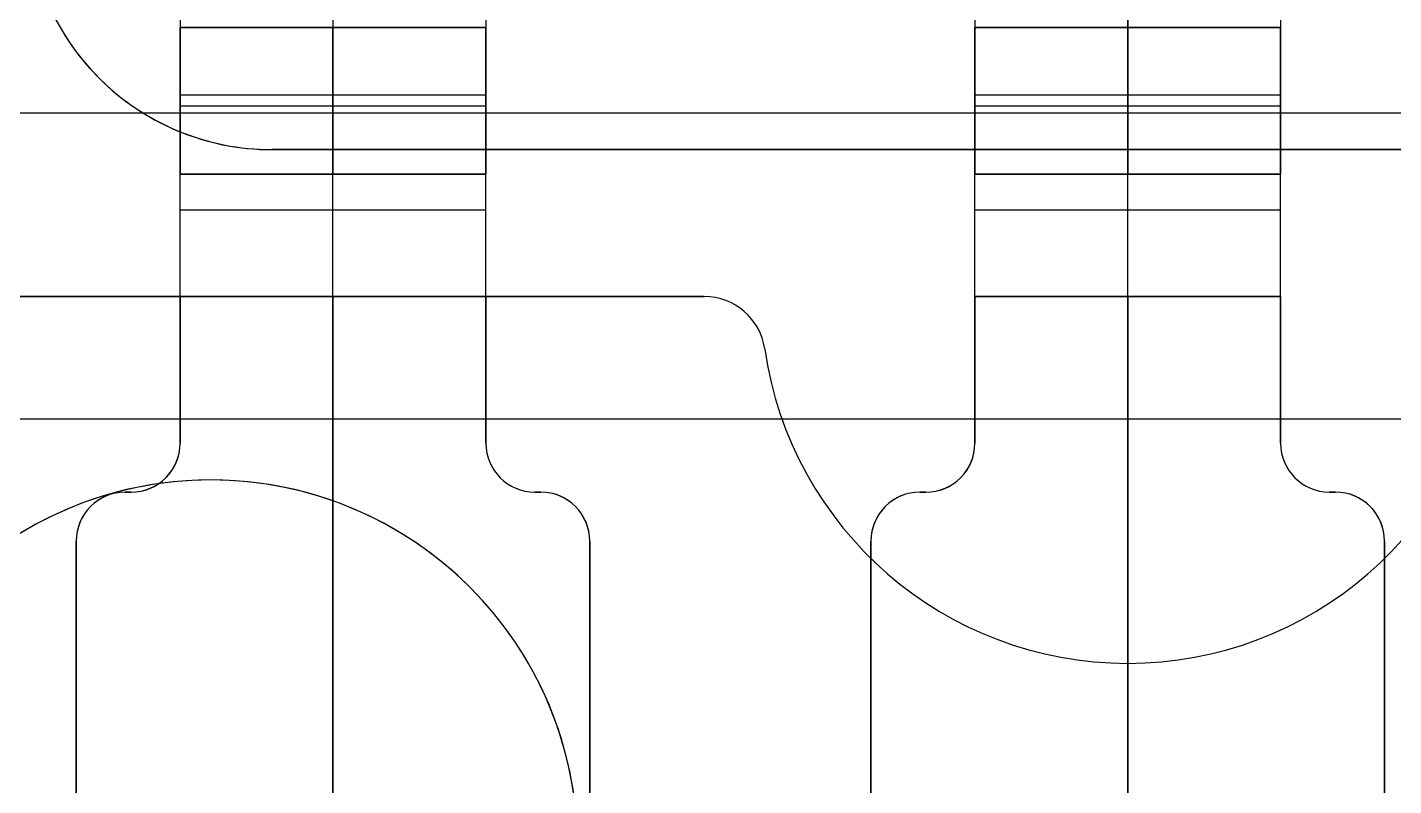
# Model space of a CAD drawing. Header units: inches. Extents: x 0 to 2.1, y -0.07 to 2.7.
# Drawn here: x 1.46693 to 1.51093, y 0.12122 to 0.14563 of the extents above; entities that cross this region are included whole.
import ezdxf

# ---------------------------------------------------------------- set-up
doc = ezdxf.new("R2010")
doc.units = ezdxf.units.IN
doc.header["$LTSCALE"] = 0.0393700787401575
doc.header["$MEASUREMENT"] = 0
doc.layers.add('freetronics11$components', color=254, linetype='Continuous', true_color=0xe6e6e6)

msp = doc.modelspace()

# ---------------------------------------------------------------- linework, layer by layer
at = {"layer": 'freetronics11$components', "color": 254, "true_color": 0xe6e6e6}
for p, q in [((1.502362204724409, 0.1133439271789849, -0.1516474533226435), (1.502362204724409, 0.1527140059191424, -0.1516474533226435)), ((1.471850393700787, 0.145627391745914, -0.115033280094297), (1.471850393700787, 0.145627391745914, -0.0721198942675254)), ((1.471850393700787, 0.145627391745914, -0.0935765871809112), (1.471850393700787, 0.1409029822970951, -0.0935765871809112)), ((1.481692913385826, 0.145627391745914, -0.115033280094297), (1.471850393700787, 0.145627391745914, -0.115033280094297)), ((1.481692913385826, 0.145627391745914, -0.115033280094297), (1.471850393700787, 0.145627391745914, -0.115033280094297)), ((1.471850393700787, 0.145627391745914, -0.115033280094297), (1.471850393700787, 0.145627391745914, -0.0721198942675254)), ((1.471850393700787, 0.145627391745914, -0.0721198942675254), (1.481692913385826, 0.145627391745914, -0.0721198942675254)), ((1.471850393700787, 0.145627391745914, -0.0935765871809112), (1.481692913385825, 0.145627391745914, -0.0935765871809112)), ((1.481692913385826, 0.145627391745914, -0.0721198942675254), (1.471850393700787, 0.145627391745914, -0.0721198942675254)), ((1.476771653543307, 0.145627391745914, -0.115033280094297), (1.476771653543307, 0.145627391745914, -0.0721198942675254)), ((1.481692913385826, 0.145627391745914, -0.0721198942675254), (1.481692913385826, 0.145627391745914, -0.115033280094297)), ((1.481692913385826, 0.1409029822970951, -0.0935765871809112), (1.481692913385826, 0.145627391745914, -0.0935765871809112)), ((1.481692913385826, 0.145627391745914, -0.0721198942675254), (1.481692913385826, 0.145627391745914, -0.115033280094297)), ((1.497440944881889, 0.145627391745914, -0.115033280094297), (1.497440944881889, 0.145627391745914, -0.0721198942675254)), ((1.497440944881889, 0.145627391745914, -0.0935765871809112), (1.497440944881889, 0.1409029822970951, -0.0935765871809112)), ((1.507283464566929, 0.145627391745914, -0.115033280094297), (1.497440944881889, 0.145627391745914, -0.115033280094297)), ((1.507283464566929, 0.145627391745914, -0.115033280094297), (1.497440944881889, 0.145627391745914, -0.115033280094297)), ((1.497440944881889, 0.145627391745914, -0.115033280094297), (1.497440944881889, 0.145627391745914, -0.0721198942675254)), ((1.497440944881889, 0.145627391745914, -0.0721198942675254), (1.507283464566929, 0.145627391745914, -0.0721198942675254)), ((1.497440944881889, 0.145627391745914, -0.0935765871809112), (1.507283464566928, 0.145627391745914, -0.0935765871809112)), ((1.507283464566929, 0.145627391745914, -0.0721198942675254), (1.497440944881889, 0.145627391745914, -0.0721198942675254)), ((1.502362204724409, 0.145627391745914, -0.115033280094297), (1.502362204724409, 0.145627391745914, -0.0721198942675254)), ((1.507283464566929, 0.145627391745914, -0.0721198942675254), (1.507283464566929, 0.145627391745914, -0.115033280094297)), ((1.507283464566929, 0.1409029822970951, -0.0935765871809112), (1.507283464566929, 0.145627391745914, -0.0935765871809112)), ((1.507283464566929, 0.145627391745914, -0.0721198942675254), (1.507283464566929, 0.145627391745914, -0.115033280094297)), ((1.469235379675697, 0.1439966296893262, -0.1634584769446923), (1.469235379675697, 0.1439966296893262, -0.1516474533226439)), ((1.481692913385825, 0.1434398526962666, -0.0659953473438625), (1.471850393700788, 0.1434398526962666, -0.0659953473438625)), ((1.507283464566928, 0.1434398526962666, -0.0659953473438625), (1.49744094488189, 0.1434398526962666, -0.0659953473438625)), ((1.481692913385825, 0.1430905213467425, -0.1211578270179599), (1.471850393700788, 0.1430905213467425, -0.1211578270179599)), ((1.507283464566928, 0.1430905213467425, -0.1211578270179599), (1.49744094488189, 0.1430905213467425, -0.1211578270179599)), ((1.38523622047244, 0.142871486234103, -0.1516474533226435), (1.619488188976377, 0.142871486234103, -0.1516474533226435)), ((1.474803149606299, 0.1416903838718983, -0.1516474533226435), (1.529921259842519, 0.1416903838718983, -0.1516474533226435)), ((1.474803149606299, 0.1416903838718983, -0.1634584769446907), (1.529921259842519, 0.1416903838718983, -0.1634584769446907)), ((1.474803149606299, 0.1416903838718983, -0.1516474533226435), (1.474803149606299, 0.1416903838718983, -0.1634584769446907)), ((1.529921259842519, 0.1416903838718983, -0.1516474533226435), (1.474803149606299, 0.1416903838718983, -0.1516474533226435)), ((1.474803149606299, 0.1416903838718983, -0.1516474533226435), (1.474803149606299, 0.1416903838718983, -0.1634584769446907)), ((1.474803149606299, 0.1416903838718983, -0.1634584769446907), (1.529921259842519, 0.1416903838718983, -0.1634584769446907)), ((1.529921259842519, 0.1416903838718983, -0.1575529651336679), (1.474803149606299, 0.1416903838718983, -0.1575529651336679)), ((1.502362204724409, -0.0256960429891476, -0.1516474533226435), (1.502362204724409, 0.1416903838718989, -0.1516474533226435)), ((1.502362204724409, -0.0256960429891476, -0.1634584769446907), (1.502362204724409, 0.1416903838718989, -0.1634584769446907)), ((1.502362204724409, 0.1416903838718983, -0.1516474533226451), (1.502362204724409, 0.1416903838718983, -0.1634584769446923)), ((1.481692913385826, 0.1409029822970951, -0.115033280094297), (1.471850393700787, 0.1409029822970951, -0.115033280094297)), ((1.471850393700787, 0.1409029822970951, -0.0721198942675254), (1.471850393700787, 0.1409029822970951, -0.115033280094297)), ((1.481692913385826, 0.1409029822970951, -0.0721198942675254), (1.471850393700787, 0.1409029822970951, -0.0721198942675254)), ((1.481692913385826, 0.1409029822970951, -0.0721198942675254), (1.471850393700787, 0.1409029822970951, -0.0721198942675254)), ((1.471850393700787, 0.1409029822970951, -0.0721198942675254), (1.471850393700787, 0.1409029822970951, -0.115033280094297)), ((1.471850393700787, 0.1409029822970951, -0.115033280094297), (1.481692913385826, 0.1409029822970951, -0.115033280094297)), ((1.471850393700787, 0.1409029822970951, -0.0935765871809111), (1.481692913385825, 0.1409029822970951, -0.0935765871809111)), ((1.476771653543307, 0.1409029822970951, -0.0721198942675254), (1.476771653543307, 0.1409029822970951, -0.1150332800942969)), ((1.481692913385826, 0.1409029822970951, -0.115033280094297), (1.481692913385826, 0.1409029822970951, -0.0721198942675254)), ((1.481692913385826, 0.1409029822970951, -0.115033280094297), (1.481692913385826, 0.1409029822970951, -0.0721198942675254)), ((1.507283464566929, 0.1409029822970951, -0.115033280094297), (1.497440944881889, 0.1409029822970951, -0.115033280094297)), ((1.497440944881889, 0.1409029822970951, -0.0721198942675254), (1.497440944881889, 0.1409029822970951, -0.115033280094297)), ((1.507283464566929, 0.1409029822970951, -0.0721198942675254), (1.497440944881889, 0.1409029822970951, -0.0721198942675254)), ((1.507283464566929, 0.1409029822970951, -0.0721198942675254), (1.497440944881889, 0.1409029822970951, -0.0721198942675254)), ((1.497440944881889, 0.1409029822970951, -0.0721198942675254), (1.497440944881889, 0.1409029822970951, -0.115033280094297)), ((1.497440944881889, 0.1409029822970951, -0.115033280094297), (1.507283464566929, 0.1409029822970951, -0.115033280094297)), ((1.497440944881889, 0.1409029822970951, -0.0935765871809111), (1.507283464566928, 0.1409029822970951, -0.0935765871809111)), ((1.502362204724409, 0.1409029822970951, -0.0721198942675254), (1.502362204724409, 0.1409029822970951, -0.1150332800942969)), ((1.507283464566929, 0.1409029822970951, -0.115033280094297), (1.507283464566929, 0.1409029822970951, -0.0721198942675254)), ((1.507283464566929, 0.1409029822970951, -0.115033280094297), (1.507283464566929, 0.1409029822970951, -0.0721198942675254)), ((1.471850393700788, 0.1397498593883804, -0.1178171650595987), (1.481692913385825, 0.1397498593883804, -0.1178171650595987)), ((1.497440944881891, 0.1397498593883804, -0.1178171650595987), (1.507283464566928, 0.1397498593883804, -0.1178171650595987)), ((1.48872400938922, 0.1369659744230794, -0.1347183194643758), (1.447314084524842, 0.1369659744230794, -0.1347183194643758)), ((1.48872400938922, 0.1369659744230794, -0.1386553273383915), (1.447314084524842, 0.1369659744230794, -0.1386553273383915)), ((1.48872400938922, 0.1369659744230794, -0.1347183194643758), (1.447314084524842, 0.1369659744230794, -0.1347183194643758)), ((1.447314084524842, 0.1369659744230794, -0.1386553273383915), (1.48872400938922, 0.1369659744230794, -0.1386553273383915)), ((1.488724009389211, 0.1369659744230794, -0.1366868234013836), (1.447314084524842, 0.1369659744230794, -0.1366868234013836)), ((1.481692913385826, 0.1369659744230794, -0.1189702879683127), (1.471850393700787, 0.1369659744230794, -0.1189702879683127)), ((1.471850393700787, 0.1369659744230794, -0.1189702879683127), (1.471850393700787, 0.1322415649742605, -0.1189702879683127)), ((1.471850393700787, 0.1322415649742605, -0.1236946974171316), (1.471850393700787, 0.1369659744230794, -0.1236946974171316)), ((1.471850393700787, 0.1369659744230794, -0.1236946974171316), (1.481692913385826, 0.1369659744230794, -0.1236946974171316)), ((1.471850393700787, 0.1369659744230794, -0.1189702879683127), (1.481692913385826, 0.1369659744230794, -0.1189702879683127)), ((1.471850393700787, 0.1322415649742605, -0.1236946974171316), (1.471850393700787, 0.1369659744230794, -0.1236946974171316)), ((1.471850393700787, 0.1369659744230794, -0.1189702879683127), (1.471850393700787, 0.1322415649742605, -0.1189702879683127)), ((1.471850393700787, 0.1369659744230794, -0.1236946974171316), (1.481692913385826, 0.1369659744230794, -0.1236946974171316)), ((1.476771653543307, 0.1369659744230794, -0.1189702879683127), (1.476771653543307, 0.0267297539506385, -0.1189702879683127)), ((1.476771653543307, 0.0267297539506385, -0.1236946974171316), (1.476771653543307, 0.1369659744230794, -0.1236946974171316)), ((1.481692913385826, 0.1322415649742605, -0.1189702879683127), (1.481692913385826, 0.1369659744230794, -0.1189702879683127)), ((1.481692913385826, 0.1369659744230794, -0.1236946974171316), (1.481692913385826, 0.1322415649742605, -0.1236946974171316)), ((1.481692913385826, 0.1322415649742605, -0.1189702879683127), (1.481692913385826, 0.1369659744230794, -0.1189702879683127)), ((1.481692913385826, 0.1369659744230794, -0.1236946974171316), (1.481692913385826, 0.1322415649742605, -0.1236946974171316)), ((1.48872400938922, 0.1369659744230794, -0.1347183194643758), (1.48872400938922, 0.1369659744230794, -0.1386553273383915)), ((1.48872400938922, 0.1369659744230794, -0.1386553273383915), (1.48872400938922, 0.1369659744230794, -0.1347183194643758)), ((1.507283464566929, 0.1369659744230794, -0.1189702879683127), (1.497440944881889, 0.1369659744230794, -0.1189702879683127)), ((1.497440944881889, 0.1369659744230794, -0.1189702879683127), (1.497440944881889, 0.1322415649742605, -0.1189702879683127)), ((1.497440944881889, 0.1322415649742605, -0.1236946974171316), (1.497440944881889, 0.1369659744230794, -0.1236946974171316)), ((1.497440944881889, 0.1369659744230794, -0.1236946974171316), (1.507283464566929, 0.1369659744230794, -0.1236946974171316)), ((1.497440944881889, 0.1369659744230794, -0.1189702879683127), (1.507283464566929, 0.1369659744230794, -0.1189702879683127)), ((1.497440944881889, 0.1322415649742605, -0.1236946974171316), (1.497440944881889, 0.1369659744230794, -0.1236946974171316)), ((1.497440944881889, 0.1369659744230794, -0.1189702879683127), (1.497440944881889, 0.1322415649742605, -0.1189702879683127)), ((1.497440944881889, 0.1369659744230794, -0.1236946974171316), (1.507283464566929, 0.1369659744230794, -0.1236946974171316)), ((1.502362204724409, 0.1369659744230794, -0.1189702879683127), (1.502362204724409, 0.0267297539506385, -0.1189702879683127)), ((1.502362204724409, 0.0267297539506385, -0.1236946974171316), (1.502362204724409, 0.1369659744230794, -0.1236946974171316)), ((1.507283464566929, 0.1322415649742605, -0.1189702879683127), (1.507283464566929, 0.1369659744230794, -0.1189702879683127)), ((1.507283464566929, 0.1369659744230794, -0.1236946974171316), (1.507283464566929, 0.1322415649742605, -0.1236946974171316)), ((1.507283464566929, 0.1322415649742605, -0.1189702879683127), (1.507283464566929, 0.1369659744230794, -0.1189702879683127)), ((1.507283464566929, 0.1369659744230794, -0.1236946974171316), (1.507283464566929, 0.1322415649742605, -0.1236946974171316)), ((1.490012697717385, 0.136485519592407, -0.134718319464376), (1.490012697717385, 0.136485519592407, -0.1386553273383911)), ((1.490672323008535, 0.1352786853342172, -0.1386553273383915), (1.490672323008535, 0.1352786853342172, -0.1347183194643758)), ((1.490672323008535, 0.1352786853342172, -0.1386553273383915), (1.490672323008535, 0.1352786853342172, -0.1347183194643758)), ((1.471850393700787, 0.1322415649742605, -0.1189702879683127), (1.471850393700787, 0.1322415649742605, -0.1236946974171316)), ((1.471850393700787, 0.1322415649742605, -0.1189702879683127), (1.471850393700787, 0.1322415649742605, -0.1236946974171316)), ((1.481692913385826, 0.1322415649742605, -0.1236946974171316), (1.481692913385826, 0.1322415649742605, -0.1189702879683127)), ((1.481692913385826, 0.1322415649742605, -0.1236946974171316), (1.481692913385826, 0.1322415649742605, -0.1189702879683127)), ((1.497440944881889, 0.1322415649742605, -0.1189702879683127), (1.497440944881889, 0.1322415649742605, -0.1236946974171316)), ((1.497440944881889, 0.1322415649742605, -0.1189702879683127), (1.497440944881889, 0.1322415649742605, -0.1236946974171316)), ((1.507283464566929, 0.1322415649742605, -0.1236946974171316), (1.507283464566929, 0.1322415649742605, -0.1189702879683127)), ((1.507283464566929, 0.1322415649742605, -0.1236946974171316), (1.507283464566929, 0.1322415649742605, -0.1189702879683127)), ((1.471389144537301, 0.1311280109881399, -0.1236946974171305), (1.471389144537301, 0.1311280109881399, -0.1189702879683142)), ((1.482154162549312, 0.1311280109881401, -0.1236946974171305), (1.482154162549312, 0.1311280109881401, -0.1189702879683142)), ((1.496979695718403, 0.1311280109881399, -0.1236946974171305), (1.496979695718403, 0.1311280109881399, -0.1189702879683142)), ((1.507744713730414, 0.1311280109881399, -0.1236946974171305), (1.507744713730414, 0.1311280109881399, -0.1189702879683142)), ((1.472834645669291, 0.1310604626120558, -0.1386553273383915), (1.472834645669291, 0.1310604626120558, -0.1347183194643758)), ((1.472834645669291, 0.1310604626120558, -0.1347183194643758), (1.472834645669291, 0.1310604626120558, -0.1386553273383915)), ((1.47007874015748, 0.1306667618246541, -0.1236946974171316), (1.47007874015748, 0.1306667618246541, -0.1189702879683127)), ((1.470275590551181, 0.1306667618246541, -0.1189702879683127), (1.47007874015748, 0.1306667618246541, -0.1189702879683127)), ((1.47007874015748, 0.1306667618246541, -0.1189702879683127), (1.47007874015748, 0.1306667618246541, -0.1236946974171316)), ((1.47007874015748, 0.1306667618246541, -0.1236946974171316), (1.470275590551181, 0.1306667618246541, -0.1236946974171316)), ((1.470275590551181, 0.1306667618246541, -0.1189702879683127), (1.47007874015748, 0.1306667618246541, -0.1189702879683127)), ((1.470275590551181, 0.1306667618246541, -0.1213324926927222), (1.47007874015748, 0.1306667618246541, -0.1213324926927222)), ((1.47007874015748, 0.1306667618246541, -0.1236946974171316), (1.470275590551181, 0.1306667618246541, -0.1236946974171316)), ((1.47017716535433, 0.1306667618246541, -0.1189702879683128), (1.47017716535433, 0.1306667618246541, -0.1236946974171317)), ((1.470275590551181, 0.1306667618246541, -0.1236946974171316), (1.470275590551181, 0.1306667618246541, -0.1189702879683127)), ((1.470275590551181, 0.1306667618246541, -0.1236946974171316), (1.470275590551181, 0.1306667618246541, -0.1189702879683127)), ((1.483464566929133, 0.1306667618246541, -0.1189702879683127), (1.483267716535432, 0.1306667618246541, -0.1189702879683127)), ((1.483267716535432, 0.1306667618246541, -0.1236946974171316), (1.483464566929133, 0.1306667618246541, -0.1236946974171316)), ((1.483464566929133, 0.1306667618246541, -0.1189702879683127), (1.483267716535432, 0.1306667618246541, -0.1189702879683127)), ((1.483267716535432, 0.1306667618246541, -0.1189702879683127), (1.483267716535432, 0.1306667618246541, -0.1236946974171316)), ((1.483267716535432, 0.1306667618246541, -0.1236946974171316), (1.483464566929133, 0.1306667618246541, -0.1236946974171316)), ((1.483464566929134, 0.1306667618246541, -0.1213324926927222), (1.483267716535432, 0.1306667618246541, -0.1213324926927222)), ((1.483267716535432, 0.1306667618246541, -0.1189702879683127), (1.483267716535432, 0.1306667618246541, -0.1236946974171316)), ((1.483366141732283, 0.1306667618246541, -0.1189702879683128), (1.483366141732283, 0.1306667618246541, -0.1236946974171317)), ((1.483464566929133, 0.1306667618246541, -0.1189702879683127), (1.483464566929133, 0.1306667618246541, -0.1236946974171316)), ((1.483464566929133, 0.1306667618246541, -0.1236946974171316), (1.483464566929133, 0.1306667618246541, -0.1189702879683127)), ((1.495669291338582, 0.1306667618246541, -0.1236946974171316), (1.495669291338582, 0.1306667618246541, -0.1189702879683127)), ((1.495866141732283, 0.1306667618246541, -0.1189702879683127), (1.495669291338582, 0.1306667618246541, -0.1189702879683127)), ((1.495669291338582, 0.1306667618246541, -0.1236946974171316), (1.495866141732283, 0.1306667618246541, -0.1236946974171316)), ((1.495669291338582, 0.1306667618246541, -0.1189702879683127), (1.495669291338582, 0.1306667618246541, -0.1236946974171316)), ((1.495669291338582, 0.1306667618246541, -0.1236946974171316), (1.495866141732283, 0.1306667618246541, -0.1236946974171316)), ((1.495866141732283, 0.1306667618246541, -0.1189702879683127), (1.495669291338582, 0.1306667618246541, -0.1189702879683127)), ((1.495866141732283, 0.1306667618246541, -0.1213324926927222), (1.495669291338582, 0.1306667618246541, -0.1213324926927222)), ((1.495767716535433, 0.1306667618246541, -0.1189702879683128), (1.495767716535433, 0.1306667618246541, -0.1236946974171317)), ((1.495866141732283, 0.1306667618246541, -0.1236946974171316), (1.495866141732283, 0.1306667618246541, -0.1189702879683127)), ((1.495866141732283, 0.1306667618246541, -0.1236946974171316), (1.495866141732283, 0.1306667618246541, -0.1189702879683127)), ((1.509055118110236, 0.1306667618246541, -0.1189702879683127), (1.508858267716535, 0.1306667618246541, -0.1189702879683127)), ((1.508858267716535, 0.1306667618246541, -0.1236946974171316), (1.509055118110236, 0.1306667618246541, -0.1236946974171316)), ((1.509055118110236, 0.1306667618246541, -0.1189702879683127), (1.508858267716535, 0.1306667618246541, -0.1189702879683127)), ((1.508858267716535, 0.1306667618246541, -0.1189702879683127), (1.508858267716535, 0.1306667618246541, -0.1236946974171316)), ((1.508858267716535, 0.1306667618246541, -0.1236946974171316), (1.509055118110236, 0.1306667618246541, -0.1236946974171316)), ((1.509055118110236, 0.1306667618246541, -0.1213324926927222), (1.508858267716535, 0.1306667618246541, -0.1213324926927222)), ((1.508858267716535, 0.1306667618246541, -0.1189702879683127), (1.508858267716535, 0.1306667618246541, -0.1236946974171316)), ((1.508956692913385, 0.1306667618246541, -0.1189702879683128), (1.508956692913385, 0.1306667618246541, -0.1236946974171317)), ((1.509055118110236, 0.1306667618246541, -0.1189702879683127), (1.509055118110236, 0.1306667618246541, -0.1236946974171316)), ((1.509055118110236, 0.1306667618246541, -0.1236946974171316), (1.509055118110236, 0.1306667618246541, -0.1189702879683127)), ((1.46896518617136, 0.1302055126611685, -0.1236946974171305), (1.46896518617136, 0.1302055126611685, -0.1189702879683142)), ((1.484578120915254, 0.1302055126611685, -0.118970287968314), (1.484578120915254, 0.1302055126611685, -0.1236946974171302)), ((1.494555737352462, 0.1302055126611685, -0.1236946974171305), (1.494555737352462, 0.1302055126611685, -0.1189702879683142)), ((1.510168672096356, 0.1302055126611685, -0.118970287968314), (1.510168672096356, 0.1302055126611685, -0.1236946974171302)), ((1.468503937007874, 0.1290919586750479, -0.1236946974171316), (1.468503937007874, 0.1290919586750479, -0.1189702879683127)), ((1.468503937007874, 0.1290919586750479, -0.1189702879683127), (1.468503937007874, 0.0267297539506384, -0.1189702879683127)), ((1.468503937007874, 0.0267297539506384, -0.1236946974171316), (1.468503937007874, 0.1290919586750479, -0.1236946974171316)), ((1.468503937007874, 0.1290919586750479, -0.1189702879683127), (1.468503937007874, 0.1290919586750479, -0.1236946974171316)), ((1.468503937007874, 0.1290919586750479, -0.1189702879683127), (1.468503937007874, 0.0267297539506384, -0.1189702879683127)), ((1.468503937007874, 0.0267297539506384, -0.1236946974171316), (1.468503937007874, 0.1290919586750479, -0.1236946974171316)), ((1.48503937007874, 0.0267297539506384, -0.1189702879683127), (1.48503937007874, 0.1290919586750479, -0.1189702879683127)), ((1.48503937007874, 0.1290919586750479, -0.1236946974171316), (1.48503937007874, 0.0267297539506384, -0.1236946974171316)), ((1.48503937007874, 0.1290919586750479, -0.1189702879683127), (1.48503937007874, 0.1290919586750479, -0.1236946974171316)), ((1.48503937007874, 0.1290919586750479, -0.1236946974171316), (1.48503937007874, 0.0267297539506384, -0.1236946974171316)), ((1.48503937007874, 0.0267297539506384, -0.1189702879683127), (1.48503937007874, 0.1290919586750479, -0.1189702879683127)), ((1.48503937007874, 0.1290919586750479, -0.1236946974171316), (1.48503937007874, 0.1290919586750479, -0.1189702879683127)), ((1.494094488188976, 0.1290919586750479, -0.1236946974171316), (1.494094488188976, 0.1290919586750479, -0.1189702879683127)), ((1.494094488188976, 0.1290919586750479, -0.1189702879683127), (1.494094488188976, 0.0267297539506384, -0.1189702879683127)), ((1.494094488188976, 0.0267297539506384, -0.1236946974171316), (1.494094488188976, 0.1290919586750479, -0.1236946974171316)), ((1.494094488188976, 0.1290919586750479, -0.1189702879683127), (1.494094488188976, 0.1290919586750479, -0.1236946974171316)), ((1.494094488188976, 0.1290919586750479, -0.1189702879683127), (1.494094488188976, 0.0267297539506384, -0.1189702879683127)), ((1.494094488188976, 0.0267297539506384, -0.1236946974171316), (1.494094488188976, 0.1290919586750479, -0.1236946974171316)), ((1.510629921259842, 0.0267297539506384, -0.1189702879683127), (1.510629921259842, 0.1290919586750479, -0.1189702879683127)), ((1.510629921259842, 0.1290919586750479, -0.1236946974171316), (1.510629921259842, 0.1290919586750479, -0.1189702879683127)), ((1.510629921259842, 0.1290919586750479, -0.1236946974171316), (1.510629921259842, 0.0267297539506384, -0.1236946974171316)), ((1.510629921259842, 0.1290919586750479, -0.1189702879683127), (1.510629921259842, 0.1290919586750479, -0.1236946974171316)), ((1.510629921259842, 0.1290919586750479, -0.1236946974171316), (1.510629921259842, 0.0267297539506384, -0.1236946974171316)), ((1.510629921259842, 0.0267297539506384, -0.1189702879683127), (1.510629921259842, 0.1290919586750479, -0.1189702879683127)), ((1.480919847707818, 0.127859304668215, -0.134718319464376), (1.480919847707818, 0.127859304668215, -0.1386553273383911)), ((1.502362204724409, 0.1251550230930179, -0.1347183194643758), (1.502362204724409, 0.1015329035569377, -0.1347183194643758)), ((1.502362204724409, 0.1251550230930179, -0.1386553273383915), (1.502362204724409, 0.1015329035569377, -0.1386553273383915)), ((1.502362204724409, 0.1251549508010322, -0.134718319464376), (1.502362204724409, 0.1251549508010322, -0.1386553273383911))]:
    msp.add_line(p, q, dxfattribs=at)
at = {"layer": 'freetronics11$components'}
for p, q in [((1.502362204724409, 0.1133439271789849, -0.0666080832439033), (1.502362204724409, 0.1527140059191424, -0.0666080832439033)), ((1.429527559055118, 0.1330289665490637, -0.0666080832439033), (1.5751968503937, 0.1330289665490637, -0.0666080832439033))]:
    msp.add_line(p, q, dxfattribs=at)
at = {"layer": 'freetronics11$components', "color": 254, "true_color": 0xe6e6e6}
for centre, radius, start, end in [((1.474803149606299, 0.1495643996199298, -0.1516474533226435), 0.0078740157480315, 180, 270), ((1.474803149606299, 0.1495643996199298, -0.1634584769446907), 0.0078740157480315, 180, 270), ((1.474803149606299, 0.1495643996199298, -0.1634584769446907), 0.0078740157480315, 180, 270), ((1.474803149606299, 0.1495643996199298, -0.1516474533226435), 0.0078740157480315, 180, 270), ((1.474803149606299, 0.1495643996199298, -0.1575529651336679), 0.0078740157480317, 180, 270.0000000000065), ((1.48872400938922, 0.1349974704860715, -0.1347183194643758), 0.0019685039370079, 8.213210701735514, 90), ((1.48872400938922, 0.1349974704860715, -0.1386553273383915), 0.0019685039370079, 8.213210701738715, 90), ((1.48872400938922, 0.1349974704860715, -0.1347183194643758), 0.0019685039370079, 8.213210701735514, 90), ((1.48872400938922, 0.1349974704860715, -0.1366868234013836), 0.0019685039370079, 8.213210701710604, 90), ((1.48872400938922, 0.1349974704860715, -0.1386553273383915), 0.0019685039370079, 8.213210701741113, 90.00000000000645), ((1.502362204724409, 0.1369659744230794, -0.1347183194643758), 0.0118110236220469, 188.2132107017415, 351.7867892982644), ((1.502362204724409, 0.1369659744230794, -0.1386553273383915), 0.0118110236220469, 188.2132107017415, 351.7867892982644), ((1.502362204724409, 0.1369659744230794, -0.1386553273383915), 0.0118110236220469, 188.2132107017415, 351.7867892982644), ((1.502362204724409, 0.1369659744230794, -0.1347183194643758), 0.0118110236220469, 188.2132107017357, 351.7867892982584), ((1.502362204724409, 0.1369659744230794, -0.1366868234013836), 0.0118110236220472, 188.2132107017235, 351.7867892982765), ((1.470275590551181, 0.1322415649742605, -0.1189702879683127), 0.0015748031496063, 270, 0), ((1.470275590551181, 0.1322415649742605, -0.1236946974171316), 0.0015748031496063, 270, 0), ((1.470275590551181, 0.1322415649742605, -0.1236946974171316), 0.0015748031496063, 270, 0), ((1.470275590551181, 0.1322415649742605, -0.1189702879683127), 0.0015748031496063, 270, 0), ((1.470275590551181, 0.1322415649742605, -0.1213324926927222), 0.0015748031496063, 270, 3.0295e-12), ((1.483267716535432, 0.1322415649742605, -0.1189702879683127), 0.0015748031496063, 180, 270), ((1.483267716535432, 0.1322415649742605, -0.1236946974171316), 0.0015748031496063, 180, 270), ((1.483267716535432, 0.1322415649742605, -0.1236946974171316), 0.0015748031496063, 180, 270), ((1.483267716535432, 0.1322415649742605, -0.1189702879683127), 0.0015748031496063, 180, 270), ((1.483267716535432, 0.1322415649742605, -0.1213324926927222), 0.0015748031496061, 180, 270), ((1.495866141732283, 0.1322415649742605, -0.1189702879683127), 0.0015748031496063, 270, 0), ((1.495866141732283, 0.1322415649742605, -0.1236946974171316), 0.0015748031496063, 270, 0), ((1.495866141732283, 0.1322415649742605, -0.1236946974171316), 0.0015748031496063, 270, 0), ((1.495866141732283, 0.1322415649742605, -0.1189702879683127), 0.0015748031496063, 270, 0), ((1.495866141732283, 0.1322415649742605, -0.1213324926927222), 0.0015748031496063, 270, 3.0295e-12), ((1.508858267716535, 0.1322415649742605, -0.1189702879683127), 0.0015748031496063, 180, 270), ((1.508858267716535, 0.1322415649742605, -0.1236946974171316), 0.0015748031496063, 180, 270), ((1.508858267716535, 0.1322415649742605, -0.1236946974171316), 0.0015748031496063, 180, 270), ((1.508858267716535, 0.1322415649742605, -0.1189702879683127), 0.0015748031496063, 180, 270), ((1.508858267716535, 0.1322415649742605, -0.1213324926927222), 0.0015748031496063, 180, 270), ((1.472834645669291, 0.1192494389900085, -0.1347183194643758), 0.0118110236220472, 90, 270), ((1.472834645669291, 0.1192494389900085, -0.1386553273383915), 0.0118110236220472, 90, 270), ((1.472834645669291, 0.1192494389900085, -0.1347183194643758), 0.0118110236220472, 90, 270), ((1.472834645669291, 0.1192494389900085, -0.1386553273383915), 0.0118110236220472, 90, 270), ((1.472834645669291, 0.1192494389900085, -0.1366868234013836), 0.0118110236220473, 89.99999999998816, 270), ((1.472834645669291, 0.1192494389900085, -0.1347183194643758), 0.0118110236220472, 270, 90), ((1.472834645669291, 0.1192494389900085, -0.1386553273383915), 0.0118110236220472, 270, 90), ((1.472834645669291, 0.1192494389900085, -0.1347183194643758), 0.0118110236220472, 270, 90), ((1.472834645669291, 0.1192494389900085, -0.1386553273383915), 0.0118110236220472, 270, 90), ((1.472834645669291, 0.1192494389900085, -0.1366868234013836), 0.0118110236220473, 269.9999999999763, 89.99999999998816), ((1.47007874015748, 0.1290919586750479, -0.1189702879683127), 0.0015748031496063, 90, 180.000000000001), ((1.47007874015748, 0.1290919586750479, -0.1236946974171316), 0.0015748031496063, 90, 180), ((1.47007874015748, 0.1290919586750479, -0.1213324926927222), 0.0015748031496062, 90, 180.000000000003), ((1.47007874015748, 0.1290919586750479, -0.1189702879683127), 0.0015748031496063, 90, 180.000000000001), ((1.47007874015748, 0.1290919586750479, -0.1236946974171316), 0.0015748031496063, 90, 180), ((1.483464566929133, 0.1290919586750479, -0.1189702879683127), 0.0015748031496063, 0, 90), ((1.483464566929133, 0.1290919586750479, -0.1236946974171316), 0.0015748031496063, 0, 90), ((1.483464566929133, 0.1290919586750479, -0.1236946974171316), 0.0015748031496063, 0, 90), ((1.483464566929133, 0.1290919586750479, -0.1189702879683127), 0.0015748031496063, 0, 90), ((1.483464566929133, 0.1290919586750479, -0.1213324926927222), 0.0015748031496062, 359.999999999997, 90), ((1.495669291338582, 0.1290919586750479, -0.1189702879683127), 0.0015748031496063, 90, 180.000000000001), ((1.495669291338582, 0.1290919586750479, -0.1236946974171316), 0.0015748031496063, 90, 180), ((1.495669291338582, 0.1290919586750479, -0.1213324926927222), 0.0015748031496062, 90, 180.000000000003), ((1.495669291338582, 0.1290919586750479, -0.1189702879683127), 0.0015748031496063, 90, 180.000000000001), ((1.495669291338582, 0.1290919586750479, -0.1236946974171316), 0.0015748031496063, 90, 180), ((1.509055118110236, 0.1290919586750479, -0.1189702879683127), 0.0015748031496063, 0, 90), ((1.509055118110236, 0.1290919586750479, -0.1236946974171316), 0.0015748031496063, 0, 90), ((1.509055118110236, 0.1290919586750479, -0.1189702879683127), 0.0015748031496063, 0, 90), ((1.509055118110236, 0.1290919586750479, -0.1213324926927222), 0.0015748031496062, 359.999999999997, 90), ((1.509055118110236, 0.1290919586750479, -0.1236946974171316), 0.0015748031496063, 0, 90)]:
    msp.add_arc(centre, radius, start, end, dxfattribs=at)
at = {"layer": 'freetronics11$components', "color": 254, "true_color": 0xe6e6e6, "extrusion": (1, 0, 0)}
for centre, radius, start, end in [((0.1495643996199298, -0.0721198942675254, 1.471850393700787), 0.0086614173228346, 90, 180), ((0.1495643996199298, -0.0721198942675254, 1.471850393700787), 0.0086614173228346, 90, 180), ((0.1495643996199298, -0.0721198942675254, 1.476771653543307), 0.0086614173228347, 89.99999999999413, 180), ((0.1495643996199298, -0.0721198942675254, 1.481692913385826), 0.0086614173228346, 90, 180), ((0.1495643996199298, -0.0721198942675254, 1.481692913385826), 0.0086614173228346, 90, 180), ((0.1495643996199298, -0.0721198942675254, 1.497440944881889), 0.0086614173228346, 90, 180), ((0.1495643996199298, -0.0721198942675254, 1.497440944881889), 0.0086614173228346, 90, 180), ((0.1495643996199298, -0.0721198942675254, 1.502362204724409), 0.0086614173228347, 89.99999999999413, 180), ((0.1495643996199298, -0.0721198942675254, 1.507283464566929), 0.0086614173228346, 90, 180), ((0.1495643996199298, -0.0721198942675254, 1.507283464566929), 0.0086614173228346, 90, 180), ((0.1369659744230794, -0.115033280094297, 1.471850393700787), 0.0086614173228346, 270, 0), ((0.1369659744230794, -0.115033280094297, 1.471850393700787), 0.0086614173228346, 270, 0), ((0.1369659744230794, -0.115033280094297, 1.476771653543307), 0.0086614173228347, 269.9999999999941, 0), ((0.1369659744230794, -0.115033280094297, 1.481692913385826), 0.0086614173228346, 270, 0), ((0.1369659744230794, -0.115033280094297, 1.481692913385826), 0.0086614173228346, 270, 0), ((0.1369659744230794, -0.115033280094297, 1.497440944881889), 0.0086614173228346, 270, 0), ((0.1369659744230794, -0.115033280094297, 1.497440944881889), 0.0086614173228346, 270, 0), ((0.1369659744230794, -0.115033280094297, 1.502362204724409), 0.0086614173228347, 269.9999999999941, 0), ((0.1369659744230794, -0.115033280094297, 1.507283464566929), 0.0086614173228346, 270, 0), ((0.1369659744230794, -0.115033280094297, 1.507283464566929), 0.0086614173228346, 270, 0), ((0.1369659744230794, -0.115033280094297, 1.471850393700787), 0.0039370078740157, 270, 0), ((0.1369659744230794, -0.115033280094297, 1.471850393700787), 0.0039370078740157, 270, 0), ((0.1369659744230794, -0.115033280094297, 1.476771653543306), 0.0039370078740157, 270, 3.0295e-12), ((0.1369659744230794, -0.115033280094297, 1.481692913385826), 0.0039370078740157, 270, 0), ((0.1369659744230794, -0.115033280094297, 1.481692913385826), 0.0039370078740157, 270, 0), ((0.1369659744230794, -0.115033280094297, 1.497440944881889), 0.0039370078740157, 270, 0), ((0.1369659744230794, -0.115033280094297, 1.497440944881889), 0.0039370078740157, 270, 0), ((0.1369659744230794, -0.115033280094297, 1.502362204724409), 0.0039370078740157, 270, 3.0295e-12), ((0.1369659744230794, -0.115033280094297, 1.507283464566929), 0.0039370078740157, 270, 0), ((0.1369659744230794, -0.115033280094297, 1.507283464566929), 0.0039370078740157, 270, 0)]:
    msp.add_arc(centre, radius, start, end, dxfattribs=at)

doc.saveas('drawing.dxf')
